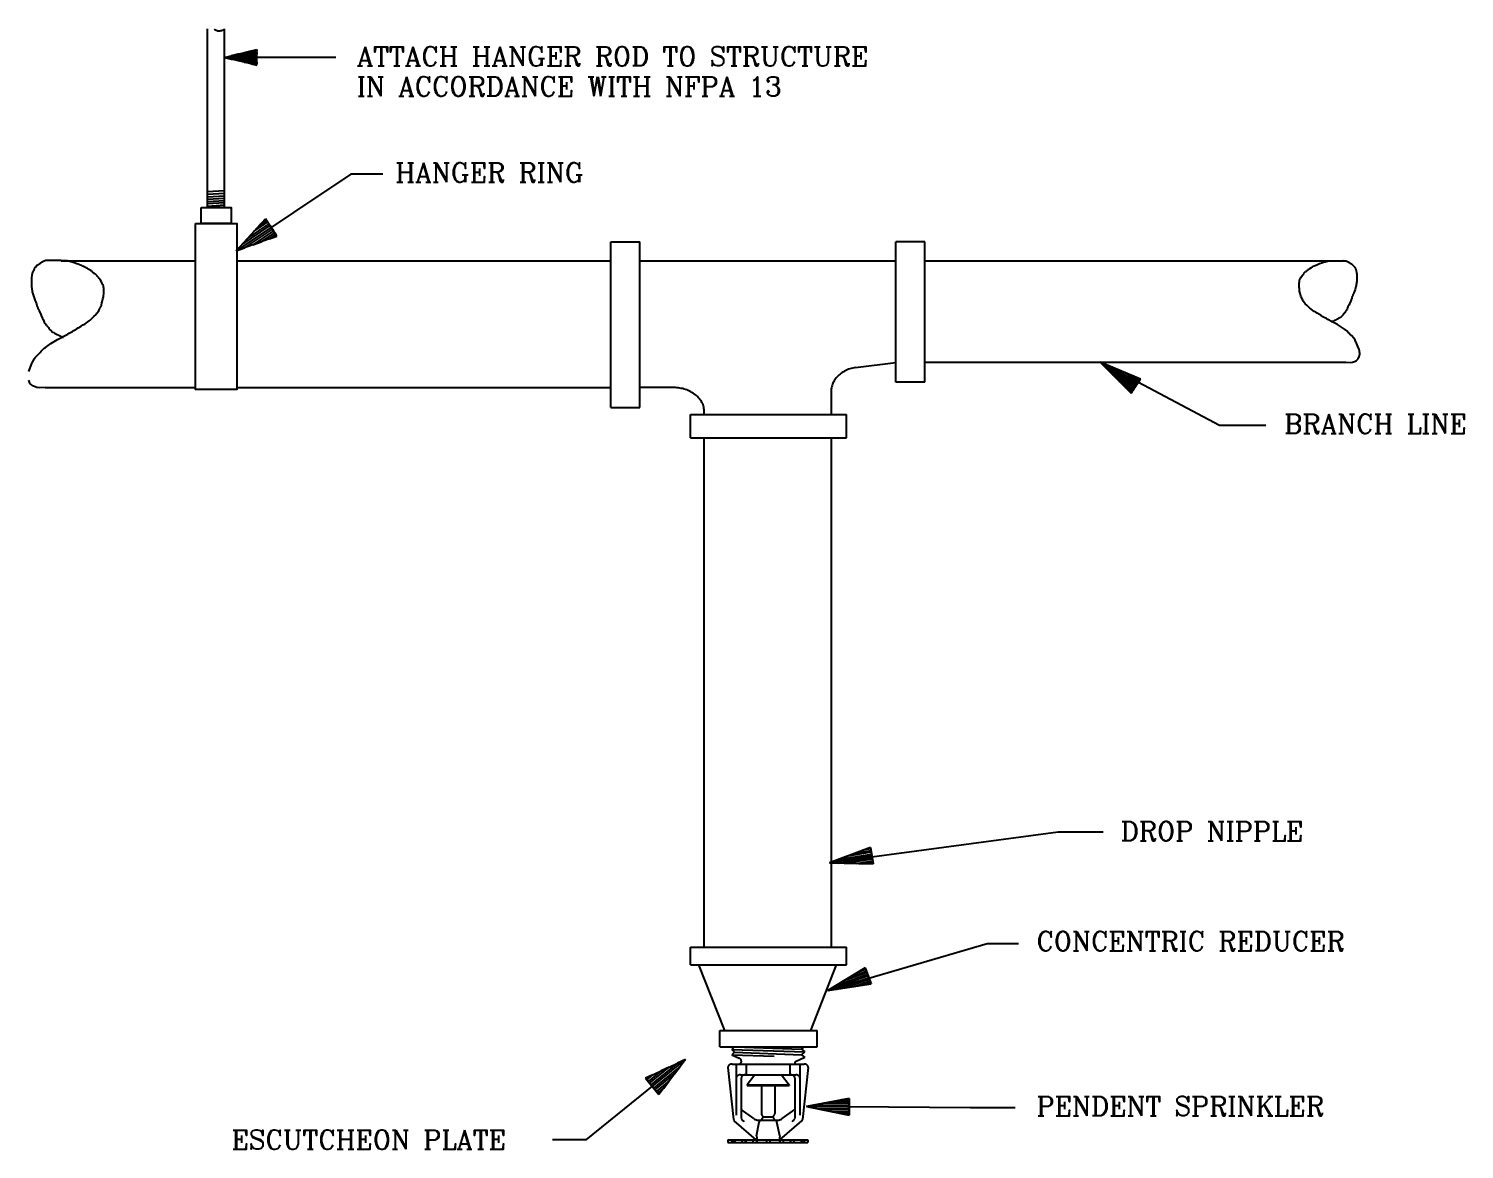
# Model space of a CAD drawing. Header units: millimetres. Extents: x 3124 to 89481, y 1963 to 26804.
# Drawn here: x 65996 to 75045, y 18124 to 25189 of the extents above; entities that cross this region are included whole.
import ezdxf

# ---------------------------------------------------------------- set-up
doc = ezdxf.new("R2010")
doc.units = ezdxf.units.MM
for name, color, linetype in [('1', 2, 'Continuous'), ('16', 7, 'Continuous'), ('2', 7, 'Continuous'), ('46', 7, 'Continuous'), ('52', 7, 'Continuous'), ('ELB', 2, 'Continuous')]:
    doc.layers.add(name, color=color, linetype=linetype)
doc.styles.add('KK', font='ROMANC.SHX', dxfattribs={"height": 180})

msp = doc.modelspace()

# ---------------------------------------------------------------- linework, layer by layer
at = {"layer": '1', "color": 2, "linetype": 'Continuous'}
for points in [[(67084, 24061.2), (67272.3, 24061.2), (67272.3, 23961.1), (67084, 23961.1)], [(67048.1, 23961.1), (67308.1, 23961.1), (67308.1, 22915), (67048.1, 22915)]]:
    msp.add_3dface(points, dxfattribs=at)
at = {"layer": '16', "color": 2, "linetype": 'Continuous'}
for p, q in [((69665.4, 23845.2), (69848.4, 23845.2)), ((69665.4, 22801.2), (69665.4, 23845.2)), ((69848.4, 22801.2), (69848.4, 23845.2)), ((71644.6, 23845.2), (71461.6, 23845.2)), ((71461.6, 22960.8), (71461.6, 23845.2)), ((71644.6, 22960.8), (71644.6, 23845.2)), ((66069.4, 23710.9), (66067, 23706.9)), ((66074.4, 23712.8), (66069.4, 23710.9)), ((66076.7, 23714.8), (66074.4, 23712.8)), ((66081.7, 23716.7), (66076.7, 23714.8)), ((66084, 23718.7), (66081.7, 23716.7)), ((66088.9, 23720.6), (66084, 23718.7)), ((66093.8, 23722.6), (66088.9, 23720.6)), ((66096.3, 23724.6), (66093.8, 23722.6)), ((66098.7, 23724.6), (66096.3, 23724.6)), ((66103.6, 23726.5), (66098.7, 23724.6)), ((66106, 23726.5), (66103.6, 23726.5)), ((66120.7, 23728.5), (66106, 23726.5)), ((66123.1, 23728.5), (66120.7, 23728.5)), ((66132.8, 23726.5), (66123.1, 23728.5)), ((66164.5, 23726.5), (66132.8, 23726.5)), ((66196.3, 23726.5), (66164.5, 23726.5)), ((66198.7, 23726.5), (66196.3, 23726.5)), ((66203.6, 23724.6), (66198.7, 23726.5)), ((66200.1, 23726.1), (67048.1, 23726.1)), ((66235.2, 23724.6), (66203.6, 23724.6)), ((66237.7, 23724.6), (66235.2, 23724.6)), ((66245, 23722.6), (66237.7, 23724.6)), ((66247.5, 23722.6), (66245, 23722.6)), ((66254.8, 23720.6), (66247.5, 23722.6)), ((66257.2, 23720.6), (66254.8, 23720.6)), ((66262.1, 23718.7), (66257.2, 23720.6)), ((66264.5, 23718.7), (66262.1, 23718.7)), ((66269.4, 23716.7), (66264.5, 23718.7)), ((66271.9, 23716.7), (66269.4, 23716.7)), ((66276.7, 23714.8), (66271.9, 23716.7)), ((66279.2, 23714.8), (66276.7, 23714.8)), ((66281.6, 23712.8), (66279.2, 23714.8)), ((66284, 23712.8), (66281.6, 23712.8)), ((66289, 23710.9), (66284, 23712.8)), ((66291.3, 23710.9), (66289, 23710.9)), ((66293.8, 23708.8), (66291.3, 23710.9)), ((66298.7, 23706.9), (66293.8, 23708.8)), ((67308.1, 23726.1), (69665.4, 23726.1)), ((69848.4, 23726.1), (71461.6, 23726.1)), ((71644.6, 23726.1), (74299.2, 23726.1)), ((74124.3, 23704.1), (74128.2, 23707.3)), ((74128.2, 23707.3), (74132.1, 23708.8)), ((74132.1, 23708.8), (74140, 23710.4)), ((74140, 23710.4), (74143.8, 23712)), ((74143.8, 23712), (74145.8, 23713.6)), ((74145.8, 23713.6), (74147.7, 23713.6)), ((74147.7, 23713.6), (74151.6, 23715.1)), ((74151.6, 23715.1), (74153.6, 23715.1)), ((74153.6, 23715.1), (74155.5, 23716.7)), ((74155.5, 23716.7), (74157.5, 23716.7)), ((74157.5, 23716.7), (74161.4, 23718.3)), ((74161.4, 23718.3), (74163.3, 23718.3)), ((74163.3, 23718.3), (74167.2, 23719.8)), ((74167.2, 23719.8), (74169.2, 23719.8)), ((74169.2, 23719.8), (74173.1, 23721.4)), ((74173.1, 23721.4), (74175, 23721.4)), ((74175, 23721.4), (74180.9, 23722.9)), ((74180.9, 23722.9), (74182.8, 23722.9)), ((74182.8, 23722.9), (74188.7, 23724.5)), ((74188.7, 23724.5), (74190.7, 23724.5)), ((74190.7, 23724.5), (74216, 23724.5)), ((74216, 23724.5), (74219.9, 23726.1)), ((74219.9, 23726.1), (74221.9, 23726.1)), ((74221.9, 23726.1), (74247.2, 23726.1)), ((74247.2, 23726.1), (74272.6, 23726.1)), ((74272.6, 23726.1), (74280.4, 23727.6)), ((74280.4, 23727.6), (74282.3, 23727.6)), ((74282.3, 23727.6), (74294, 23726.1)), ((74294, 23726.1), (74296, 23726.1)), ((74296, 23726.1), (74299.9, 23724.5)), ((74299.9, 23724.5), (74301.9, 23724.5)), ((74301.9, 23724.5), (74303.8, 23722.9)), ((74303.8, 23722.9), (74307.7, 23721.4)), ((74307.7, 23721.4), (74311.6, 23719.8)), ((74311.6, 23719.8), (74313.5, 23718.3)), ((74313.5, 23718.3), (74317.4, 23716.7)), ((74317.4, 23716.7), (74319.4, 23715.1)), ((74319.4, 23715.1), (74323.3, 23713.6)), ((74323.3, 23713.6), (74325.2, 23710.4)), ((74325.2, 23710.4), (74329.2, 23708.8)), ((74329.2, 23708.8), (74333.1, 23705.7)), ((66015.8, 23632.4), (66013.4, 23620.7)), ((66013.4, 23620.7), (66013.4, 23614.8)), ((66018.2, 23642.3), (66015.8, 23638.4)), ((66015.8, 23638.4), (66015.8, 23632.4)), ((66020.7, 23652), (66018.2, 23648.1)), ((66018.2, 23648.1), (66018.2, 23642.3)), ((66023.1, 23658), (66020.7, 23652)), ((66025.5, 23661.9), (66023.1, 23658)), ((66028, 23667.7), (66025.5, 23661.9)), ((66030.4, 23671.7), (66028, 23667.7)), ((66037.7, 23683.4), (66030.4, 23675.6)), ((66030.4, 23675.6), (66030.4, 23671.7)), ((66040.2, 23685.3), (66037.7, 23683.4)), ((66042.6, 23689.3), (66040.2, 23685.3)), ((66047.5, 23695.2), (66042.6, 23689.3)), ((66057.3, 23701), (66047.5, 23695.2)), ((66062.2, 23704.9), (66057.3, 23701)), ((66067, 23706.9), (66062.2, 23704.9)), ((66308.4, 23704.9), (66298.7, 23706.9)), ((66313.3, 23703), (66308.4, 23704.9)), ((66318.2, 23699.1), (66313.3, 23703)), ((66323.1, 23697.1), (66318.2, 23699.1)), ((66330.4, 23695.2), (66323.1, 23697.1)), ((66337.7, 23691.2), (66330.4, 23695.2)), ((66342.6, 23689.3), (66337.7, 23691.2)), ((66349.9, 23685.3), (66342.6, 23689.3)), ((66357.2, 23683.4), (66349.9, 23685.3)), ((66362.1, 23679.5), (66357.2, 23683.4)), ((66367, 23677.5), (66362.1, 23679.5)), ((66371.9, 23673.6), (66367, 23677.5)), ((66384.1, 23665.8), (66371.9, 23673.6)), ((66386.4, 23663.8), (66384.1, 23665.8)), ((66391.3, 23661.9), (66386.4, 23663.8)), ((66393.8, 23658), (66391.3, 23661.9)), ((66398.6, 23656), (66393.8, 23658)), ((66401.1, 23654), (66398.6, 23656)), ((66403.5, 23650.1), (66401.1, 23654)), ((66408.4, 23648.1), (66403.5, 23650.1)), ((66410.9, 23644.2), (66408.4, 23648.1)), ((66413.3, 23642.3), (66410.9, 23644.2)), ((66418.2, 23640.3), (66413.3, 23642.3)), ((66425.5, 23632.4), (66418.2, 23640.3)), ((66427.9, 23630.5), (66425.5, 23632.4)), ((66430.4, 23626.6), (66427.9, 23630.5)), ((66437.7, 23618.7), (66430.4, 23626.6)), ((66440.1, 23614.8), (66437.7, 23618.7)), ((74013.1, 23614.8), (74015, 23619.4)), ((74015, 23619.4), (74018.9, 23627.3)), ((74018.9, 23627.3), (74026.8, 23636.7)), ((74026.8, 23636.7), (74028.7, 23639.8)), ((74028.7, 23639.8), (74034.6, 23646.1)), ((74034.6, 23646.1), (74036.5, 23649.2)), ((74036.5, 23649.2), (74038.5, 23650.8)), ((74038.5, 23650.8), (74044.3, 23657.1)), ((74044.3, 23657.1), (74048.2, 23658.7)), ((74048.2, 23658.7), (74050.2, 23660.2)), ((74050.2, 23660.2), (74052.1, 23663.4)), ((74052.1, 23663.4), (74056, 23664.9)), ((74056, 23664.9), (74058, 23668.1)), ((74058, 23668.1), (74060, 23669.6)), ((74060, 23669.6), (74063.8, 23671.2)), ((74063.8, 23671.2), (74065.8, 23674.3)), ((74065.8, 23674.3), (74069.6, 23675.9)), ((74069.6, 23675.9), (74071.6, 23677.5)), ((74071.6, 23677.5), (74081.4, 23683.7)), ((74081.4, 23683.7), (74085.3, 23686.9)), ((74085.3, 23686.9), (74089.2, 23688.5)), ((74089.2, 23688.5), (74093.1, 23691.6)), ((74093.1, 23691.6), (74098.9, 23693.1)), ((74098.9, 23693.1), (74104.8, 23696.3)), ((74104.8, 23696.3), (74108.7, 23697.9)), ((74108.7, 23697.9), (74114.6, 23701)), ((74114.6, 23701), (74120.4, 23702.6)), ((74120.4, 23702.6), (74124.3, 23704.1)), ((74333.1, 23705.7), (74340.9, 23701)), ((74340.9, 23701), (74344.8, 23696.3)), ((74344.8, 23696.3), (74346.7, 23693.1)), ((74346.7, 23693.1), (74348.7, 23691.6)), ((74348.7, 23691.6), (74354.5, 23685.3)), ((74354.5, 23685.3), (74354.5, 23682.2)), ((74354.5, 23682.2), (74356.5, 23679)), ((74356.5, 23679), (74358.4, 23674.3)), ((74358.4, 23674.3), (74360.4, 23671.2)), ((74360.4, 23671.2), (74362.3, 23666.5)), ((74362.3, 23666.5), (74364.3, 23663.4)), ((74364.3, 23663.4), (74364.3, 23658.7)), ((74364.3, 23658.7), (74366.3, 23655.5)), ((74366.3, 23655.5), (74366.3, 23650.8)), ((74366.3, 23650.8), (74368.2, 23641.4)), ((74368.2, 23641.4), (74368.2, 23636.7)), ((74368.2, 23636.7), (74368.2, 23614.8)), ((66013.4, 23614.8), (66013.4, 23587.4)), ((66013.4, 23587.4), (66013.4, 23561.9)), ((66013.4, 23561.9), (66015.8, 23554.1)), ((66015.8, 23554.1), (66015.8, 23546.2)), ((66015.8, 23546.2), (66018.2, 23538.4)), ((66018.2, 23538.4), (66018.2, 23530.6)), ((66018.2, 23530.6), (66020.7, 23522.7)), ((66449.8, 23603.1), (66440.1, 23614.8)), ((66454.7, 23593.3), (66449.8, 23603.1)), ((66457.2, 23587.4), (66454.7, 23593.3)), ((66459.6, 23583.4), (66457.2, 23587.4)), ((66462, 23577.6), (66459.6, 23583.4)), ((66464.5, 23573.7), (66462, 23577.6)), ((66466.9, 23567.8), (66464.5, 23573.7)), ((66466.9, 23561.9), (66466.9, 23567.8)), ((66469.4, 23550.2), (66466.9, 23561.9)), ((66469.4, 23522.7), (66469.4, 23550.2)), ((74003.3, 23585), (74005.3, 23594.4)), ((74003.3, 23563), (74003.3, 23585)), ((74003.3, 23558.4), (74003.3, 23563)), ((74005.3, 23548.9), (74003.3, 23558.4)), ((74005.3, 23599.1), (74007.2, 23603.8)), ((74005.3, 23594.4), (74005.3, 23599.1)), ((74005.3, 23544.2), (74005.3, 23548.9)), ((74007.2, 23533.2), (74005.3, 23544.2)), ((74007.2, 23603.8), (74009.2, 23607)), ((74011.1, 23519.1), (74007.2, 23533.2)), ((74009.2, 23607), (74011.1, 23611.6)), ((74011.1, 23611.6), (74013.1, 23614.8)), ((74356.5, 23544.2), (74348.7, 23523.8)), ((74362.3, 23563), (74356.5, 23544.2)), ((74364.3, 23569.3), (74362.3, 23563)), ((74366.3, 23581.8), (74364.3, 23575.6)), ((74364.3, 23575.6), (74364.3, 23569.3)), ((74368.2, 23594.4), (74366.3, 23588.1)), ((74366.3, 23588.1), (74366.3, 23581.8)), ((74368.2, 23614.8), (74368.2, 23594.4)), ((66020.7, 23522.7), (66028, 23499.2)), ((66028, 23499.2), (66037.7, 23473.7)), ((66037.7, 23473.7), (66040.2, 23463.9)), ((66040.2, 23463.9), (66045.1, 23454.1)), ((66045.1, 23454.1), (66047.5, 23444.3)), ((66047.5, 23444.3), (66052.4, 23436.5)), ((66052.4, 23436.5), (66054.8, 23426.7)), ((66447.5, 23432.6), (66452.3, 23438.4)), ((66452.3, 23438.4), (66454.7, 23446.3)), ((66454.7, 23446.3), (66457.2, 23460)), ((66457.2, 23460), (66459.6, 23467.9)), ((66459.6, 23467.9), (66464.5, 23485.5)), ((66464.5, 23485.5), (66466.9, 23499.2)), ((66466.9, 23505.1), (66469.4, 23516.9)), ((66466.9, 23499.2), (66466.9, 23505.1)), ((66469.4, 23516.9), (66469.4, 23522.7)), ((74013.1, 23512.9), (74011.1, 23519.1)), ((74015, 23501.9), (74013.1, 23512.9)), ((74017, 23495.6), (74015, 23501.9)), ((74020.9, 23490.9), (74017, 23495.6)), ((74022.8, 23484.7), (74020.9, 23490.9)), ((74026.8, 23478.4), (74022.8, 23484.7)), ((74028.7, 23472.1), (74026.8, 23478.4)), ((74038.5, 23461.1), (74028.7, 23472.1)), ((74042.4, 23454.9), (74038.5, 23461.1)), ((74054.1, 23443.9), (74042.4, 23454.9)), ((74065.8, 23432.9), (74054.1, 23443.9)), ((74319.4, 23448.6), (74311.6, 23434.4)), ((74321.3, 23454.9), (74319.4, 23448.6)), ((74329.2, 23473.7), (74321.3, 23454.9)), ((74331.1, 23479.9), (74329.2, 23473.7)), ((74335, 23486.2), (74331.1, 23479.9)), ((74337, 23494), (74335, 23486.2)), ((74340.9, 23500.3), (74337, 23494)), ((74342.8, 23508.2), (74340.9, 23500.3)), ((74346.7, 23516), (74342.8, 23508.2)), ((74348.7, 23523.8), (74346.7, 23516)), ((66054.8, 23426.7), (66059.7, 23418.8)), ((66059.7, 23418.8), (66062.2, 23411)), ((66062.2, 23411), (66071.8, 23387.5)), ((66071.8, 23387.5), (66074.4, 23379.7)), ((66074.4, 23379.7), (66084, 23362)), ((66084, 23362), (66086.5, 23356.2)), ((66086.5, 23356.2), (66091.4, 23344.4)), ((66359.7, 23334.6), (66376.7, 23346.3)), ((66376.7, 23346.3), (66384.1, 23352.3)), ((66384.1, 23352.3), (66391.3, 23360.1)), ((66391.3, 23360.1), (66406, 23373.8)), ((66406, 23373.8), (66420.6, 23387.5)), ((66420.6, 23387.5), (66425.5, 23395.3)), ((66425.5, 23395.3), (66437.7, 23409.1)), ((66437.7, 23409.1), (66440.1, 23416.9)), ((66440.1, 23416.9), (66445, 23424.8)), ((66445, 23424.8), (66447.5, 23432.6)), ((74071.6, 23426.6), (74065.8, 23432.9)), ((74077.5, 23421.9), (74071.6, 23426.6)), ((74091.1, 23412.6), (74077.5, 23421.9)), ((74098.9, 23406.3), (74091.1, 23412.6)), ((74108.7, 23401.6), (74098.9, 23406.3)), ((74116.5, 23395.3), (74108.7, 23401.6)), ((74132.1, 23387.5), (74116.5, 23395.3)), ((74140, 23382.8), (74132.1, 23387.5)), ((74153.6, 23373.3), (74140, 23382.8)), ((74161.4, 23368.7), (74153.6, 23373.3)), ((74177, 23360.8), (74161.4, 23368.7)), ((74184.8, 23356.1), (74177, 23360.8)), ((74208.2, 23343.6), (74184.8, 23356.1)), ((74221.9, 23346.7), (74221.9, 23345.1)), ((74223.8, 23346.7), (74221.9, 23346.7)), ((74225.8, 23348.3), (74223.8, 23346.7)), ((74227.7, 23348.3), (74225.8, 23348.3)), ((74229.6, 23349.8), (74227.7, 23348.3)), ((74231.6, 23349.8), (74229.6, 23349.8)), ((74233.5, 23351.4), (74231.6, 23349.8)), ((74235.5, 23351.4), (74233.5, 23351.4)), ((74237.5, 23353), (74235.5, 23351.4)), ((74239.4, 23353), (74237.5, 23353)), ((74241.3, 23356.1), (74239.4, 23354.5)), ((74239.4, 23354.5), (74239.4, 23353)), ((74243.3, 23356.1), (74241.3, 23356.1)), ((74245.3, 23357.7), (74243.3, 23356.1)), ((74249.2, 23359.2), (74245.3, 23357.7)), ((74251.1, 23360.8), (74249.2, 23359.2)), ((74257, 23363.9), (74251.1, 23360.8)), ((74258.9, 23365.5), (74257, 23363.9)), ((74260.9, 23365.5), (74258.9, 23365.5)), ((74262.8, 23367.1), (74260.9, 23365.5)), ((74268.7, 23373.3), (74262.8, 23367.1)), ((74272.6, 23376.5), (74268.7, 23373.3)), ((74274.5, 23379.6), (74272.6, 23376.5)), ((74280.4, 23385.9), (74274.5, 23379.6)), ((74282.3, 23389), (74280.4, 23385.9)), ((74286.3, 23392.2), (74282.3, 23389)), ((74288.2, 23395.3), (74286.3, 23392.2)), ((74292.1, 23398.5), (74288.2, 23395.3)), ((74294, 23403.1), (74292.1, 23398.5)), ((74297.9, 23407.8), (74294, 23403.1)), ((74299.9, 23411), (74297.9, 23407.8)), ((74303.8, 23415.6), (74299.9, 23411)), ((74305.7, 23420.4), (74303.8, 23415.6)), ((74309.6, 23429.8), (74305.7, 23420.4)), ((74311.6, 23434.4), (74309.6, 23429.8)), ((66091.4, 23344.4), (66093.8, 23338.5)), ((66093.8, 23338.5), (66098.7, 23332.6)), ((66098.7, 23332.6), (66101.1, 23328.7)), ((66101.1, 23328.7), (66106, 23322.8)), ((66106, 23322.8), (66108.5, 23317)), ((66108.5, 23317), (66113.3, 23313)), ((66113.3, 23313), (66115.8, 23309.1)), ((66115.8, 23309.1), (66120.7, 23305.2)), ((66120.7, 23305.2), (66123.1, 23301.3)), ((66123.1, 23301.3), (66130.4, 23293.4)), ((66130.4, 23293.4), (66132.8, 23289.5)), ((66132.8, 23289.5), (66137.7, 23285.6)), ((66137.7, 23285.6), (66145, 23277.8)), ((66145, 23277.8), (66147.5, 23275.8)), ((66147.5, 23275.8), (66149.9, 23275.8)), ((66149.9, 23275.8), (66152.3, 23273.8)), ((66152.3, 23273.8), (66159.7, 23269.9)), ((66159.7, 23269.9), (66162.1, 23268)), ((66162.1, 23268), (66167, 23266)), ((66167, 23266), (66169.4, 23264)), ((66169.4, 23264), (66171.9, 23264)), ((66171.9, 23264), (66174.3, 23262.1)), ((66174.3, 23262.1), (66174.3, 23260.1)), ((66174.3, 23260.1), (66176.7, 23260.1)), ((66176.7, 23260.1), (66179.2, 23258.2)), ((66179.2, 23258.2), (66181.6, 23258.2)), ((66181.6, 23258.2), (66184.1, 23256.2)), ((66184.1, 23256.2), (66186.5, 23256.2)), ((66186.5, 23256.2), (66188.9, 23254.2)), ((66213.3, 23248.4), (66242.6, 23264)), ((66242.6, 23264), (66252.3, 23269.9)), ((66252.3, 23269.9), (66271.9, 23279.8)), ((66271.9, 23279.8), (66281.6, 23285.6)), ((66281.6, 23285.6), (66298.7, 23297.4)), ((66298.7, 23297.4), (66308.4, 23303.3)), ((66308.4, 23303.3), (66327.9, 23313)), ((66327.9, 23313), (66337.7, 23320.9)), ((66337.7, 23320.9), (66349.9, 23326.8)), ((66349.9, 23326.8), (66359.7, 23334.6)), ((74208.2, 23340.4), (74206.3, 23340.4)), ((74216, 23338.8), (74208.2, 23343.6)), ((74210.2, 23340.4), (74208.2, 23340.4)), ((74212.1, 23342), (74210.2, 23340.4)), ((74214, 23342), (74212.1, 23342)), ((74216, 23343.6), (74214, 23342)), ((74218, 23343.6), (74216, 23343.6)), ((74237.5, 23327.9), (74216, 23338.8)), ((74219.9, 23345.1), (74218, 23343.6)), ((74221.9, 23345.1), (74219.9, 23345.1)), ((74245.3, 23323.2), (74237.5, 23327.9)), ((74270.6, 23307.5), (74245.3, 23323.2)), ((74284.3, 23298.1), (74270.6, 23307.5)), ((74290.1, 23293.4), (74284.3, 23298.1)), ((74297.9, 23288.7), (74290.1, 23293.4)), ((74303.8, 23284), (74297.9, 23288.7)), ((74313.5, 23274.5), (74303.8, 23284)), ((74319.4, 23269.9), (74313.5, 23274.5)), ((74323.3, 23263.6), (74319.4, 23269.9)), ((74333.1, 23254.2), (74323.3, 23263.6)), ((66081.7, 23162.2), (66093.8, 23173.9)), ((66093.8, 23173.9), (66101.1, 23179.8)), ((66101.1, 23179.8), (66110.9, 23185.7)), ((66110.9, 23185.7), (66118.2, 23191.5)), ((66118.2, 23191.5), (66135.3, 23203.3)), ((66135.3, 23203.3), (66167, 23222.9)), ((66167, 23222.9), (66176.7, 23228.8)), ((66176.7, 23228.8), (66203.6, 23242.5)), ((66188.9, 23254.2), (66191.4, 23254.2)), ((66191.4, 23254.2), (66193.8, 23252.3)), ((66193.8, 23252.3), (66196.3, 23252.3)), ((66196.3, 23252.3), (66196.3, 23250.3)), ((66196.3, 23250.3), (66198.7, 23250.3)), ((66198.7, 23250.3), (66201.1, 23248.4)), ((66201.1, 23248.4), (66203.6, 23248.4)), ((66203.6, 23242.5), (66213.3, 23248.4)), ((66203.6, 23248.4), (66206, 23246.4)), ((66206, 23246.4), (66208.5, 23246.4)), ((66208.5, 23246.4), (66210.9, 23244.5)), ((66210.9, 23244.5), (66213.3, 23244.5)), ((66213.3, 23244.5), (66215.8, 23244.5)), ((74348.7, 23236.9), (74333.1, 23254.2)), ((74352.6, 23232.3), (74348.7, 23236.9)), ((74356.5, 23226), (74352.6, 23232.3)), ((74362.3, 23213.4), (74356.5, 23226)), ((74366.3, 23207.2), (74362.3, 23213.4)), ((74374, 23185.2), (74366.3, 23207.2)), ((74381.9, 23166.4), (74374, 23185.2)), ((74383.8, 23157), (74381.9, 23166.4)), ((66006, 23050.4), (66015.8, 23077.9)), ((66015.8, 23077.9), (66020.7, 23085.7)), ((66020.7, 23085.7), (66028, 23101.4)), ((66028, 23101.4), (66032.9, 23109.2)), ((66032.9, 23109.2), (66037.7, 23115.1)), ((66037.7, 23115.1), (66057.3, 23136.7)), ((66057.3, 23136.7), (66069.4, 23148.4)), ((66069.4, 23148.4), (66074.4, 23156.3)), ((66074.4, 23156.3), (66081.7, 23162.2)), ((71208.4, 23052.9), (71461.6, 23085.2)), ((71644.6, 23085.8), (74299.2, 23085.8)), ((74299.2, 23085.8), (74327.2, 23084.9)), ((74327.2, 23084.9), (74340.9, 23086.5)), ((74340.9, 23086.5), (74358.4, 23092.7)), ((74358.4, 23092.7), (74362.3, 23094.3)), ((74362.3, 23094.3), (74366.3, 23097.5)), ((74366.3, 23097.5), (74370.1, 23102.1)), ((74370.1, 23102.1), (74374, 23105.3)), ((74374, 23105.3), (74375.9, 23108.4)), ((74375.9, 23108.4), (74381.9, 23122.5)), ((74381.9, 23122.5), (74383.8, 23125.6)), ((74383.8, 23152.3), (74383.8, 23157)), ((74385.7, 23141.3), (74383.8, 23152.3)), ((74383.8, 23128.8), (74385.7, 23138.2)), ((74383.8, 23125.6), (74383.8, 23128.8)), ((74385.7, 23138.2), (74385.7, 23141.3)), ((65996.3, 23026.9), (66006, 23050.4)), ((66003.6, 22954.4), (65996.3, 22972.1)), ((66006, 22950.5), (66003.6, 22954.4)), ((66010.9, 22946.6), (66006, 22950.5)), ((66015.8, 22940.7), (66010.9, 22946.6)), ((66020.7, 22936.8), (66015.8, 22940.7)), ((66025.5, 22934.9), (66020.7, 22936.8)), ((66047.5, 22927), (66025.5, 22934.9)), ((66064.6, 22925), (66047.5, 22927)), ((66099.6, 22926.1), (66064.6, 22925)), ((66099.6, 22926.1), (67048.1, 22926.1)), ((67308.1, 22926.1), (69665.4, 22926.1)), ((70062.8, 22926.1), (69848.4, 22926.1)), ((71055.3, 22755.6), (71055.3, 22902.6)), ((71644.6, 22960.8), (71461.6, 22960.8)), ((69665.4, 22801.2), (69848.4, 22801.2)), ((70168, 22609.1), (70168, 22755.6)), ((70168, 22755.6), (71150.6, 22755.6)), ((70254.7, 22755.6), (70254.7, 22772.6)), ((71150.6, 22609.1), (71150.6, 22755.6)), ((70168, 22609.1), (71150.6, 22609.1)), ((70254.7, 19398.4), (70254.7, 22609.1)), ((71055.3, 19398.4), (71055.3, 22609.1)), ((70168, 19286.9), (70168, 19398.4)), ((70168, 19398.4), (71150.6, 19398.4)), ((71150.6, 19286.9), (71150.6, 19398.4)), ((70168, 19286.9), (71150.6, 19286.9)), ((70383, 18873.5), (70220.6, 19286.9)), ((70925.4, 18873.5), (71087.9, 19286.9)), ((70351.5, 18770.2), (70351.5, 18873.5)), ((70351.5, 18873.5), (70965.6, 18873.5)), ((70965.6, 18770.2), (70965.6, 18873.5)), ((70351.5, 18770.2), (70965.6, 18770.2))]:
    msp.add_line(p, q, dxfattribs=at)
for centre, radius, start, end in [((71198.8, 22893.7), 146.6, 140.0304, 152.51885), ((71214.2, 22880.8), 166.7, 128.56614, 140.03104), ((71228.4, 22863.1), 189.4, 118.05734, 128.58578), ((71238.7, 22843.8), 211.3, 108.29767, 118.08568), ((71244.3, 22827.4), 228.6, 99.04171, 108.32868), ((70062.9, 22687.9), 238.2, 80.97396, 90.01563), ((70064.5, 22697.3), 228.6, 71.71329, 81.00532), ((70070, 22713.7), 211.3, 61.95165, 71.74438), ((70080.4, 22733), 189.5, 51.44668, 61.98007), ((71178.2, 22902.5), 124.1, 166.01017, 179.96293), ((71185.7, 22900.5), 131.9, 152.54811, 165.94982), ((70094.6, 22750.7), 166.7, 39.99563, 51.4664), ((70110, 22763.6), 146.6, 27.50053, 39.99632), ((70123.1, 22770.5), 131.9, 14.06053, 27.47125), ((70130.6, 22772.5), 124.1, 0.03716, 14.00006)]:
    msp.add_arc(centre, radius, start, end, dxfattribs=at)
at = {"layer": '2', "color": 2, "linetype": 'Continuous'}
for p, q in [((67123.1, 24061.2), (67123.1, 25188.9)), ((67231.3, 24061.2), (67231.3, 25188.9)), ((67231.3, 24167.6), (67123.1, 24161.1)), ((67231.3, 24149.3), (67123.1, 24142.8)), ((67231.3, 24133.2), (67123.1, 24126.7)), ((67231.3, 24117.6), (67123.1, 24111.1)), ((67231.3, 24103.6), (67123.1, 24097.1)), ((67231.3, 24090.2), (67123.1, 24083.7)), ((67231.3, 24075.4), (67123.1, 24068.8)), ((67231.3, 24061.2), (67123.1, 24061.2))]:
    msp.add_line(p, q, dxfattribs=at)
at = {"layer": '46', "color": 2, "linetype": 'Continuous'}
for p, q in [((67166.2, 25185.7), (67167.3, 25184.6)), ((67167.3, 25184.6), (67168.4, 25184.6)), ((67169.5, 25185.7), (67168.4, 25183.5)), ((67168.4, 25184.6), (67169.5, 25183.5)), ((67169.5, 25183.5), (67170.6, 25183.5)), ((67170.6, 25183.5), (67170.6, 25182.4)), ((67170.6, 25182.4), (67171.7, 25182.4)), ((67171.7, 25182.4), (67173.9, 25181.3)), ((67173.9, 25181.3), (67175, 25181.3)), ((67175, 25181.3), (67176.1, 25180.1)), ((67176.1, 25180.1), (67177.2, 25180.1)), ((67177.2, 25180.1), (67179.4, 25179.1)), ((67179.4, 25179.1), (67181.6, 25177.9)), ((67181.6, 25177.9), (67183.8, 25176.9)), ((67183.8, 25176.9), (67184.9, 25176.9)), ((67184.9, 25176.9), (67189.3, 25175.8)), ((67189.3, 25175.8), (67190.4, 25175.8)), ((67190.4, 25175.8), (67203.6, 25175.8)), ((67203.6, 25175.8), (67205.8, 25176.9)), ((67205.8, 25176.9), (67206.9, 25176.9)), ((67206.9, 25176.9), (67211.3, 25177.9)), ((67211.3, 25177.9), (67212.4, 25177.9)), ((67212.4, 25177.9), (67215.7, 25179.1)), ((67215.7, 25179.1), (67216.8, 25179.1)), ((67216.8, 25179.1), (67219, 25180.1)), ((67219, 25180.1), (67220.1, 25180.1)), ((67220.1, 25180.1), (67221.2, 25181.3)), ((67221.2, 25181.3), (67223.4, 25182.4)), ((67223.4, 25182.4), (67224.5, 25183.5)), ((67224.5, 25183.5), (67225.6, 25183.5)), ((67225.6, 25183.5), (67227.8, 25184.6)), ((67227.8, 25184.6), (67228.9, 25184.6)), ((67228.9, 25184.6), (67230, 25185.7)), ((67231.3, 25007.4), (67433.2, 25057.1)), ((67311.6, 25007.4), (67231.3, 25007.4)), ((67231.3, 25007.4), (67272.4, 24997.3)), ((67433.4, 25007.4), (67231.3, 25007.4)), ((67433.2, 24958), (67231.3, 25007.4)), ((67313.9, 25027.6), (67272.4, 25017.4)), ((67272.4, 25017.4), (67433.2, 25017.6)), ((67272.4, 24997.3), (67433.2, 24997.5)), ((67433.4, 25027.6), (67313.9, 25027.6)), ((67433.4, 24987.1), (67313.9, 24987.3)), ((67395.9, 25047.9), (67354.8, 25037.7)), ((67354.8, 25037.7), (67433.2, 25037.9)), ((67354.8, 24977.2), (67433.2, 24977.2)), ((67433.2, 25047.9), (67395.9, 25047.9)), ((67433.2, 24958), (67433.2, 25057.1)), ((67433.2, 25057.1), (67433.2, 25047.9)), ((67433.2, 25037.9), (67433.4, 25027.6)), ((67933, 25007.5), (67433.2, 25007.5)), ((67433.2, 24977.2), (67433.2, 24967)), ((67395.9, 24967), (67433.2, 24958)), ((67433.2, 24967), (67395.9, 24967)), ((68026, 24271.6), (67303.4, 23787.7)), ((68228.1, 24271.6), (68026, 24271.6)), ((67303.4, 23787.7), (67488.2, 23990.5)), ((67495, 23980.4), (67454, 23953)), ((67561, 23881.8), (67488.2, 23990.5)), ((67488.2, 23990.5), (67495, 23980.4)), ((67524.9, 23936.1), (67303.4, 23787.7)), ((67341.1, 23828.9), (67517.2, 23947.2)), ((67355.8, 23806.9), (67532, 23925.1)), ((67510, 23958.3), (67379, 23870.6)), ((67539.8, 23913.9), (67408.6, 23826.3)), ((67416.5, 23911.6), (67502.3, 23969.4)), ((67454, 23953), (67416.5, 23911.6)), ((67460.9, 23845.3), (67546.9, 23902.9)), ((67502.3, 23969.4), (67510, 23958.3)), ((67554.4, 23891.7), (67513.5, 23864.3)), ((67517.2, 23947.2), (67524.9, 23936.1)), ((67532, 23925.1), (67539.8, 23913.9)), ((67546.9, 23902.9), (67554.4, 23891.7)), ((67561, 23881.8), (67303.4, 23787.7)), ((67303.4, 23787.7), (67355.8, 23806.9)), ((67379, 23870.6), (67341.1, 23828.9)), ((67408.6, 23826.3), (67460.9, 23845.3)), ((67513.5, 23864.3), (67561, 23881.8)), ((72975.6, 22936.2), (72750.7, 23085.8)), ((72750.7, 23085.8), (72945.9, 22892.1)), ((73004.6, 22980.3), (72750.7, 23085.8)), ((72750.7, 23085.8), (72802.4, 23064.3)), ((73501.6, 22686.2), (72750.7, 23085.8)), ((72790.5, 23046.4), (72969.3, 22927.2)), ((72830.5, 23006.6), (72790.5, 23046.4)), ((72802.4, 23064.3), (72981.2, 22945.1)), ((72963.6, 22918.1), (72830.5, 23006.6)), ((72854.5, 23042.5), (72905.9, 23021.2)), ((72987.6, 22954.2), (72854.5, 23042.5)), ((72905.9, 23021.2), (72993.2, 22963.2)), ((72957.7, 22999.9), (73004.6, 22980.3)), ((72999.3, 22972.3), (72957.7, 22999.9)), ((72870.1, 22967.4), (72957.3, 22909.2)), ((72909.8, 22927.8), (72870.1, 22967.4)), ((72951.3, 22900.2), (72909.8, 22927.8)), ((73004.6, 22980.3), (72945.9, 22892.1)), ((72945.9, 22892.1), (72951.3, 22900.2)), ((72957.3, 22909.2), (72963.6, 22918.1)), ((72969.3, 22927.2), (72975.6, 22936.2)), ((72981.2, 22945.1), (72987.6, 22954.2)), ((72993.2, 22963.2), (72999.3, 22972.3)), ((73794, 22686.2), (73501.6, 22686.2)), ((72485.8, 20123.5), (71044.6, 19930.5)), ((72767.8, 20123.5), (72485.8, 20123.5)), ((71302, 20027.1), (71044.6, 19930.5)), ((71202, 19989.5), (71305.4, 20006.8)), ((71254.3, 20009.4), (71302, 20027.1)), ((71303.5, 20017.6), (71254.3, 20009.4)), ((71302, 20027.1), (71319.5, 19922.6)), ((71305.4, 20006.8), (71303.5, 20017.6)), ((71310.9, 19975.1), (71044.6, 19930.5)), ((71044.6, 19930.5), (71097, 19950.1)), ((71044.6, 19930.5), (71319.5, 19922.6)), ((71097, 19950.1), (71308.9, 19985.4)), ((71100.5, 19928.9), (71312.5, 19964.2)), ((71157, 19927.3), (71100.5, 19928.9)), ((71307.3, 19996.4), (71149.8, 19969.9)), ((71149.8, 19969.9), (71202, 19989.5)), ((71314.5, 19953.7), (71157, 19927.3)), ((71212.7, 19925.7), (71316.1, 19942.8)), ((71268.6, 19924), (71212.7, 19925.7)), ((71317.8, 19932.2), (71268.6, 19924)), ((71308.9, 19985.4), (71307.3, 19996.4)), ((71312.5, 19964.2), (71310.9, 19975.1)), ((71316.1, 19942.8), (71314.5, 19953.7)), ((71319.5, 19922.6), (71317.8, 19932.2)), ((72036.7, 19418.5), (71034.1, 19124.8)), ((72235.2, 19418.5), (72036.7, 19418.5)), ((71269.3, 19267.1), (71034.1, 19124.8)), ((71287.7, 19217.6), (71034.1, 19124.8)), ((71082, 19153.7), (71283.8, 19227.5)), ((71089.4, 19133.6), (71291.2, 19207.3)), ((71280.2, 19238), (71130.3, 19182.9)), ((71130.3, 19182.9), (71178, 19211.8)), ((71295.2, 19197.3), (71145.2, 19142.3)), ((71178, 19211.8), (71276.4, 19247.8)), ((71200.2, 19151.1), (71298.7, 19186.9)), ((71225.8, 19240.9), (71269.3, 19267.1)), ((71272.6, 19258.1), (71225.8, 19240.9)), ((71269.3, 19267.1), (71305.7, 19167.6)), ((71276.4, 19247.8), (71272.6, 19258.1)), ((71283.8, 19227.5), (71280.2, 19238)), ((71291.2, 19207.3), (71287.7, 19217.6)), ((71298.7, 19186.9), (71295.2, 19197.3)), ((71034.1, 19124.8), (71305.7, 19167.6)), ((71034.1, 19124.8), (71082, 19153.7)), ((71145.2, 19142.3), (71089.4, 19133.6)), ((71255.5, 19159.7), (71200.2, 19151.1)), ((71302.4, 19176.8), (71255.5, 19159.7)), ((71305.7, 19167.6), (71302.4, 19176.8)), ((69509.9, 18182.8), (70135.9, 18690.3)), ((69884.8, 18571.6), (70135.9, 18690.3)), ((69909.1, 18541.3), (70033.3, 18641.7)), ((70084.8, 18666.1), (69918, 18530.6)), ((69926.2, 18520.2), (70135.9, 18690.3)), ((70101.7, 18645.3), (69935, 18509.7)), ((70135.9, 18690.3), (69968.2, 18468.7)), ((70033.3, 18641.7), (69982.4, 18617.7)), ((70067.3, 18599.7), (70101.7, 18645.3)), ((70135.9, 18690.3), (70084.8, 18666.1)), ((69931.1, 18593.7), (69884.8, 18571.6)), ((69884.8, 18571.6), (69968.2, 18468.7)), ((69892.4, 18562.3), (69931.1, 18593.7)), ((69901, 18551.6), (69892.4, 18562.3)), ((69982.4, 18617.7), (69901, 18551.6)), ((69943.2, 18499.1), (70067.3, 18599.7)), ((70033.3, 18554.9), (69952, 18488.7)), ((69999.2, 18509.7), (70033.3, 18554.9)), ((69918, 18530.6), (69909.1, 18541.3)), ((69935, 18509.7), (69926.2, 18520.2)), ((69952, 18488.7), (69943.2, 18499.1)), ((69960.5, 18478.2), (69999.2, 18509.7)), ((69968.2, 18468.7), (69960.5, 18478.2)), ((71168.7, 18444.7), (70898.3, 18394.7)), ((70898.3, 18394.7), (70953.4, 18404.8)), ((71932.3, 18386.2), (70898.3, 18394.7)), ((71168.4, 18391.9), (70898.3, 18394.7)), ((70898.3, 18394.7), (71167.6, 18338.8)), ((70953.2, 18383.4), (71168, 18381)), ((71008.4, 18371.9), (70953.2, 18383.4)), ((70953.4, 18404.8), (71168.3, 18402.5)), ((71168.2, 18370.2), (71008.4, 18371.9)), ((71008.9, 18415), (71063.7, 18425.2)), ((71168.6, 18413.6), (71008.9, 18415)), ((71063.7, 18425.2), (71168.5, 18424.2)), ((71118.7, 18435.6), (71168.7, 18444.7)), ((71168.6, 18435.1), (71118.7, 18435.6)), ((71168.7, 18444.7), (71167.6, 18338.8)), ((71167.8, 18359.3), (71168.2, 18370.2)), ((71168, 18381), (71168.4, 18391.9)), ((71168.3, 18402.5), (71168.6, 18413.6)), ((71168.5, 18424.2), (71168.6, 18435.1)), ((72214.3, 18386.2), (71932.3, 18386.2)), ((71063, 18360.6), (71167.8, 18359.3)), ((71117.8, 18349.1), (71063, 18360.6)), ((71167.7, 18348.6), (71117.8, 18349.1)), ((71167.6, 18338.8), (71167.7, 18348.6)), ((69509.9, 18182.8), (69297.3, 18182.8))]:
    msp.add_line(p, q, dxfattribs=at)
at = {"layer": '52', "color": 2, "linetype": 'Continuous'}
for p, q in [((70445.2, 18769.6), (70428.2, 18754.1)), ((70445.3, 18735.8), (70428.2, 18754.1)), ((70428.2, 18754.1), (70888.9, 18737.4)), ((70445.3, 18735.8), (70428.2, 18720.3)), ((70445.3, 18735.8), (70867.8, 18720.5)), ((70446.6, 18769.6), (70867.8, 18754.3)), ((70867.8, 18754.3), (70886.9, 18769.6)), ((70867.8, 18754.3), (70888.9, 18737.4)), ((70867.8, 18720.5), (70888.9, 18737.4)), ((70403.1, 18640.2), (70439.6, 18310.8)), ((70428.2, 18720.3), (70474.4, 18699)), ((70428.2, 18720.3), (70694.2, 18710.7)), ((70429.5, 18661.3), (70883.6, 18661.3)), ((70455.9, 18661.3), (70455.9, 18338.9)), ((70487.6, 18680.7), (70487.6, 18674)), ((70519.3, 18661.3), (70519.3, 18593.7)), ((70793.9, 18661.3), (70793.9, 18593.7)), ((70825.6, 18670.7), (70825.6, 18667.7)), ((70888.9, 18703.6), (70829.5, 18676.2)), ((70857.2, 18661.3), (70857.2, 18338.9)), ((70867.8, 18720.5), (70888.9, 18703.6)), ((70910, 18640.2), (70873.6, 18310.8)), ((70482.3, 18593.7), (70830.8, 18593.7)), ((70487.6, 18572.6), (70487.6, 18317)), ((70572.1, 18593.7), (70524.6, 18530.4)), ((70741.1, 18593.7), (70788.6, 18530.4)), ((70825.6, 18572.6), (70825.6, 18317)), ((70524.6, 18530.4), (70788.6, 18530.4)), ((70524.6, 18530.4), (70524.6, 18526.1)), ((70524.6, 18526.1), (70788.6, 18526.1)), ((70614.3, 18526.1), (70614.3, 18348.7)), ((70698.8, 18526.1), (70698.8, 18348.7)), ((70788.6, 18530.4), (70788.6, 18526.1)), ((70567.6, 18317.1), (70487.6, 18374)), ((70745.5, 18317.1), (70825.6, 18374)), ((70582.2, 18183.7), (70443.7, 18303.3)), ((70582.6, 18209.1), (70600.5, 18295.9)), ((70602.7, 18306.5), (70710.4, 18306.5)), ((70614.3, 18306.5), (70614.3, 18306.5)), ((70640.7, 18327.6), (70672.4, 18327.6)), ((70698.8, 18306.5), (70698.8, 18306.5)), ((70730.5, 18209.1), (70712.6, 18295.9)), ((70730.9, 18183.7), (70869.4, 18303.3)), ((70582.6, 18209.1), (70586.9, 18184)), ((70730.5, 18209.1), (70726.2, 18183.7)), ((70403.3, 18183.7), (70403.3, 18166.8)), ((70403.3, 18183.7), (70908, 18183.7)), ((70403.3, 18166.8), (70908, 18166.8)), ((70449.2, 18183.7), (70445.4, 18166.6)), ((70517.5, 18183.7), (70516.9, 18166.6)), ((70561.5, 18183.7), (70561.5, 18166.8)), ((70586.9, 18184), (70582.6, 18166.8)), ((70582.6, 18183.7), (70582.6, 18166.8)), ((70646, 18183.7), (70646, 18166.8)), ((70667.1, 18183.7), (70667.1, 18166.8)), ((70726.3, 18183.7), (70730.5, 18166.8)), ((70730.5, 18183.7), (70730.5, 18166.8)), ((70751.6, 18183.7), (70751.6, 18166.8)), ((70795.7, 18183.7), (70796.2, 18166.6)), ((70863.9, 18183.7), (70867.7, 18166.6)), ((70908, 18183.7), (70908, 18166.8))]:
    msp.add_line(p, q, dxfattribs=at)
for centre, radius, start, end in [((70420.2, 18640.2), 17.1, 165.99994, 179.96284), ((70421.2, 18639.9), 18.1, 152.52875, 165.93947), ((70423, 18639), 20.2, 140.00368, 152.49947), ((70425.1, 18637.2), 22.9, 128.5336, 140.00437), ((70427.1, 18634.8), 26.1, 118.01993, 128.55332), ((70428.5, 18632.1), 29.1, 108.25562, 118.04835), ((70429.3, 18629.8), 31.5, 98.99468, 108.28671), ((70429.5, 18628.6), 32.8, 89.98437, 99.02604), ((70471.7, 18681), 19.7, 269.98437, 279.02604), ((70463.1, 18674.5), 27, 54.34749, 65.32252), ((70471.9, 18680.2), 18.9, 278.99468, 288.28671), ((70472.3, 18678.9), 17.5, 288.25562, 298.04835), ((70465.1, 18677.2), 23.7, 42.38603, 54.37517), ((70473.2, 18677.3), 15.6, 298.01993, 308.55332), ((70467.3, 18679.3), 20.6, 29.24467, 42.39254), ((70474.4, 18675.8), 13.8, 308.5336, 320.00437), ((70475.6, 18674.7), 12.1, 320.00368, 332.49947), ((70469.3, 18680.4), 18.3, 14.99598, 29.21444), ((70476.7, 18674.2), 10.9, 332.52875, 345.93947), ((70470.5, 18680.7), 17.1, 0.04494, 14.92489), ((70477.3, 18674), 10.2, 345.99994, 359.96284), ((70830.7, 18670.7), 5.13, 165.0758, 179.95507), ((70830.7, 18667.7), 5.12, 180.03716, 194.00006), ((70831, 18670.6), 5.49, 150.78684, 165.00471), ((70831, 18667.8), 5.44, 194.06053, 207.47125), ((70831.6, 18670.2), 6.18, 137.60921, 150.75661), ((70831.5, 18668), 6.05, 207.50053, 219.99632), ((70832.2, 18668.6), 6.88, 219.99563, 231.4664), ((70832.3, 18669.6), 7.1, 125.62695, 137.61571), ((70832.8, 18669.3), 7.82, 231.44668, 241.98007), ((70832.9, 18668.8), 8.1, 114.67992, 125.65463), ((70833.2, 18670.1), 8.73, 241.95165, 251.74438), ((70833.4, 18670.8), 9.44, 251.71329, 261.00532), ((70833.5, 18671.2), 9.83, 260.97396, 270.01563), ((70883.7, 18628.6), 32.8, 80.97396, 90.01563), ((70883.9, 18629.8), 31.5, 71.71329, 81.00532), ((70884.6, 18632.1), 29.1, 61.95165, 71.74438), ((70886.1, 18634.8), 26.1, 51.44668, 61.98007), ((70888, 18637.2), 22.9, 39.99563, 51.4664), ((70890.1, 18639), 20.2, 27.50053, 39.99632), ((70891.9, 18639.9), 18.1, 14.06053, 27.47125), ((70893, 18640.2), 17.1, 0.03716, 14.00006), ((70473, 18572.6), 17.1, 165.99994, 179.96284), ((70474, 18572.3), 18.1, 152.52875, 165.93947), ((70475.8, 18571.4), 20.2, 140.00368, 152.49947), ((70477.9, 18569.6), 22.9, 128.5336, 140.00437), ((70479.9, 18567.2), 26.1, 118.01993, 128.55332), ((70481.3, 18564.5), 29.1, 108.25562, 118.04835), ((70482.1, 18562.3), 31.5, 98.99468, 108.28671), ((70482.3, 18561), 32.8, 89.98437, 99.02604), ((70504.7, 18572.6), 17.1, 165.99994, 179.96284), ((70505.7, 18572.3), 18.1, 152.52875, 165.93947), ((70507.5, 18571.4), 20.2, 140.00368, 152.49947), ((70509.6, 18569.6), 22.9, 128.5336, 140.00437), ((70511.6, 18567.2), 26.1, 118.01993, 128.55332), ((70513, 18564.5), 29.1, 108.25562, 118.04835), ((70513.8, 18562.3), 31.5, 98.99468, 108.28671), ((70514, 18561), 32.8, 89.98437, 99.02604), ((70799.2, 18561), 32.8, 80.97396, 90.01563), ((70799.4, 18562.3), 31.5, 71.71329, 81.00532), ((70800.1, 18564.5), 29.1, 61.95165, 71.74438), ((70801.6, 18567.2), 26.1, 51.44668, 61.98007), ((70803.5, 18569.6), 22.9, 39.99563, 51.4664), ((70805.6, 18571.4), 20.2, 27.50053, 39.99632), ((70807.4, 18572.3), 18.1, 14.06053, 27.47125), ((70808.5, 18572.6), 17.1, 0.03716, 14.00006), ((70830.8, 18561), 32.8, 80.97396, 90.01563), ((70831.1, 18562.3), 31.5, 71.71329, 81.00532), ((70831.8, 18564.5), 29.1, 61.95165, 71.74438), ((70833.3, 18567.2), 26.1, 51.44668, 61.98007), ((70835.2, 18569.6), 22.9, 39.99563, 51.4664), ((70837.3, 18571.4), 20.2, 27.50053, 39.99632), ((70839.1, 18572.3), 18.1, 14.06053, 27.47125), ((70840.2, 18572.6), 17.1, 0.03716, 14.00006), ((70450, 18311.9), 10.5, 186.40963, 201.77104), ((70451, 18312.4), 11.6, 201.83189, 216.21324), ((70452.4, 18313.4), 13.3, 216.22427, 229.34126), ((70518.4, 18332.8), 34.7, 207.16983, 220.14029), ((70522.2, 18336), 39.6, 220.13927, 232.00805), ((70525.7, 18340.4), 45.2, 231.98539, 242.85437), ((70598.7, 18361), 53.8, 234.66547, 244.21101), ((70601.1, 18365.9), 59.2, 244.1877, 253.14311), ((70602.3, 18369.8), 63.4, 253.11837, 261.67693), ((70602.7, 18372.1), 65.6, 261.6521, 270.01238), ((70611.1, 18293.7), 10.7, 154.40686, 168.25642), ((70612.1, 18293.1), 11.9, 141.44067, 154.37028), ((70613.4, 18292.1), 13.6, 129.58113, 141.43807), ((70614.6, 18290.6), 15.5, 118.74135, 129.60085), ((70615.5, 18289), 17.3, 108.70521, 118.77144), ((70616, 18287.6), 18.8, 99.20964, 108.73852), ((70616.2, 18286.8), 19.7, 89.98323, 99.24331), ((70631.4, 18348.7), 17.1, 180.03716, 194.00006), ((70631.4, 18306.4), 17.1, 165.99994, 179.96284), ((70632.4, 18349), 18.1, 194.06053, 207.47125), ((70632.4, 18306.2), 18.1, 152.52875, 165.93947), ((70634.2, 18349.9), 20.2, 207.50053, 219.99632), ((70634.2, 18305.2), 20.2, 140.00368, 152.49947), ((70636.3, 18351.7), 22.9, 219.99563, 231.4664), ((70636.3, 18303.4), 22.9, 128.5336, 140.00437), ((70638.3, 18354.2), 26.1, 231.44668, 241.98007), ((70638.3, 18301), 26.1, 118.01993, 128.55332), ((70639.7, 18356.8), 29.1, 241.95165, 251.74438), ((70639.7, 18298.4), 29.1, 108.25562, 118.04835), ((70640.5, 18359.1), 31.5, 251.71329, 261.00532), ((70640.5, 18296.1), 31.5, 98.99468, 108.28671), ((70640.7, 18360.4), 32.8, 260.97396, 270.01563), ((70640.7, 18294.8), 32.8, 89.98437, 99.02604), ((70672.4, 18360.4), 32.8, 269.98437, 279.02604), ((70672.4, 18294.8), 32.8, 80.97396, 90.01563), ((70672.6, 18359.1), 31.5, 278.99468, 288.28671), ((70672.6, 18296.1), 31.5, 71.71329, 81.00532), ((70673.4, 18356.8), 29.1, 288.25562, 298.04835), ((70673.4, 18298.4), 29.1, 61.95165, 71.74438), ((70674.8, 18354.2), 26.1, 298.01993, 308.55332), ((70674.8, 18301), 26.1, 51.44668, 61.98007), ((70676.8, 18351.7), 22.9, 308.5336, 320.00437), ((70676.8, 18303.4), 22.9, 39.99563, 51.4664), ((70678.9, 18349.9), 20.2, 320.00368, 332.49947), ((70678.9, 18305.2), 20.2, 27.50053, 39.99632), ((70680.7, 18349), 18.1, 332.52875, 345.93947), ((70680.7, 18306.2), 18.1, 14.06053, 27.47125), ((70697, 18286.8), 19.7, 80.75663, 90.01677), ((70681.7, 18348.7), 17.1, 345.99994, 359.96284), ((70681.7, 18306.4), 17.1, 0.03716, 14.00006), ((70697.1, 18287.6), 18.8, 71.26135, 80.7903), ((70697.6, 18289), 17.3, 61.22835, 71.29466), ((70698.5, 18290.6), 15.5, 50.39884, 61.25844), ((70699.7, 18292.1), 13.6, 38.56152, 50.41856), ((70710.4, 18372.1), 65.6, 269.98763, 278.34754), ((70701, 18293.1), 11.9, 25.62917, 38.55891), ((70702.1, 18293.7), 10.7, 11.74291, 25.5926), ((70710.8, 18369.8), 63.4, 278.32271, 286.88088), ((70712, 18365.9), 59.2, 286.85615, 295.81112), ((70714.4, 18361), 53.8, 295.78781, 305.33283), ((70787.5, 18340.4), 45.2, 297.14563, 308.01461), ((70790.9, 18336), 39.6, 307.99195, 319.86073), ((70794.7, 18332.8), 34.7, 319.85971, 332.83017), ((70860.7, 18313.4), 13.3, 310.6577, 323.77513), ((70862.1, 18312.4), 11.6, 323.78616, 338.16805), ((70863.1, 18311.9), 10.5, 338.2289, 353.59093), ((70492.4, 18200.9), 70, 194.20163, 201.65481), ((70495.7, 18202.2), 73.6, 201.66208, 208.87327), ((70506.5, 18200.9), 70, 194.20163, 201.65481), ((70509.8, 18202.2), 73.6, 201.66208, 208.87327), ((70557.2, 18200.9), 70, 194.20163, 201.65481), ((70560.5, 18202.2), 73.6, 201.66208, 208.87327), ((70578.1, 18200.9), 70, 194.20163, 201.65481), ((70581.4, 18202.2), 73.6, 201.66208, 208.87327), ((70731.8, 18202.2), 73.6, 331.12673, 338.33792), ((70735.1, 18200.9), 70, 338.34519, 345.79837), ((70752.6, 18202.2), 73.6, 331.12673, 338.33792), ((70755.9, 18200.9), 70, 338.34519, 345.79837), ((70803.3, 18202.2), 73.6, 331.12673, 338.33792), ((70806.6, 18200.9), 70, 338.34519, 345.79837), ((70817.5, 18202.2), 73.6, 331.12673, 338.33792), ((70820.8, 18200.9), 70, 338.34519, 345.79837)]:
    msp.add_arc(centre, radius, start, end, dxfattribs=at)

# ---------------------------------------------------------------- texts
at = {"layer": 'ELB', "color": 2, "linetype": 'Continuous', "style": 'KK'}
for s, p in [('ATTACH HANGER ROD TO STRUCTURE', (68064.1, 24954)), ('IN ACCORDANCE WITH NFPA 13', (68064.1, 24764.6)), ('HANGER RING', (68307.2, 24221.6)), ('BRANCH LINE', (73909.5, 22637.2)), ('DROP NIPPLE', (72878.9, 20068.6)), ('CONCENTRIC REDUCER', (72348.1, 19375.4)), ('PENDENT SPRINKLER', (72348.1, 18335.6)), ('ESCUTCHEON PLATE', (67274.5, 18123.9))]:
    msp.add_text(s, height=121.523, dxfattribs=at).set_placement(p)

doc.saveas('drawing.dxf')
